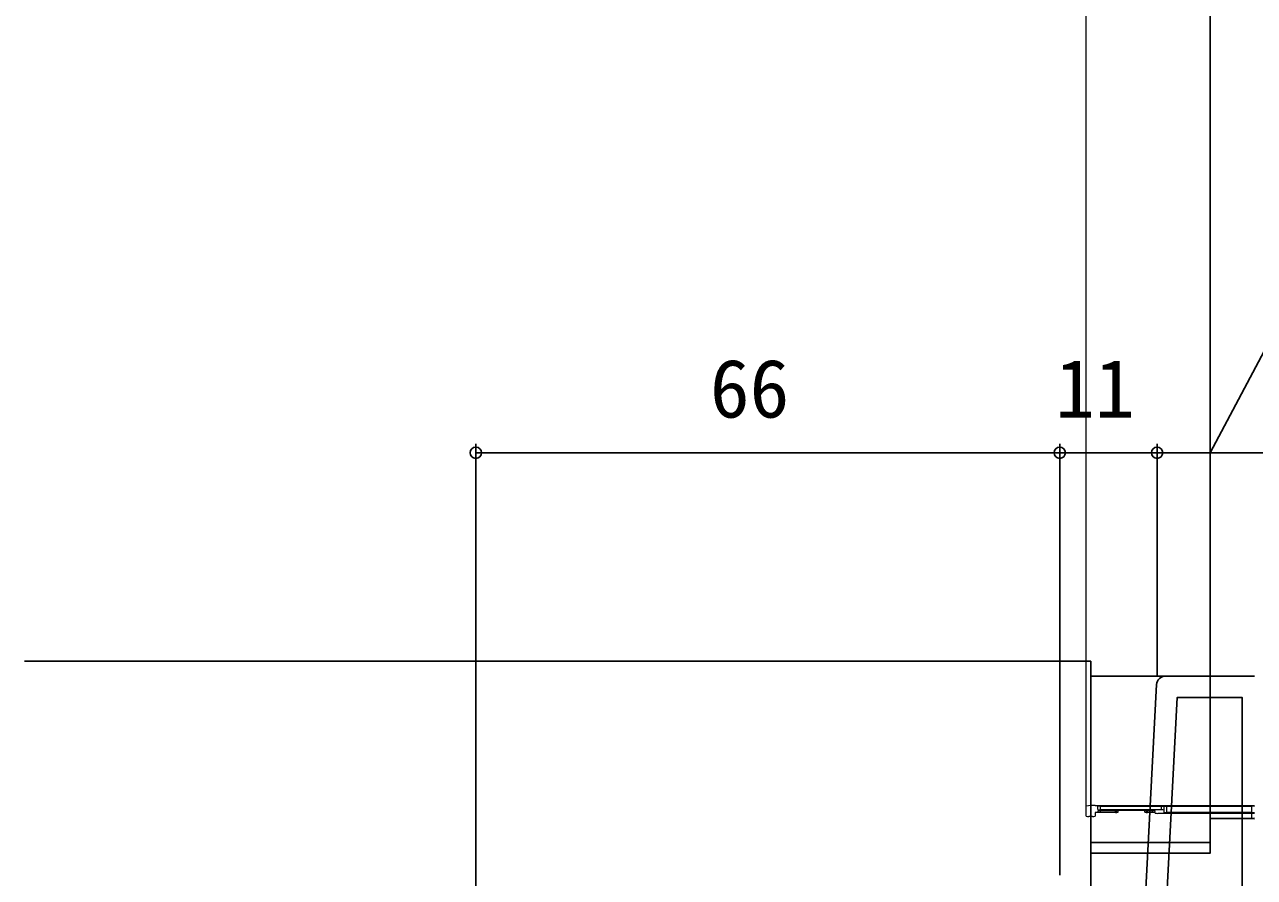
# Model space of a CAD drawing. Units: millimetres, scale not verified. Extents: x -525 to 525, y -783 to 779.
# Drawn here: x 279.8 to 418.8, y -482.7 to -386.3 of the extents above; entities that cross this region are included whole.
import ezdxf
from ezdxf.enums import TextEntityAlignment as Align

# ---------------------------------------------------------------- set-up
doc = ezdxf.new("R2010")
doc.units = ezdxf.units.MM
doc.header["$LTSCALE"] = 4
for name, color, linetype in [('0-2_YKK_11', 7, 'Continuous'), ('0-4_YKK_12', 2, 'Continuous'), ('0-7_YKK_D', 6, 'Continuous')]:
    doc.layers.add(name, color=color, linetype=linetype)
doc.layers.add('0-5_YKK_13', color=4, linetype='Continuous', lineweight=18)
doc.styles.add('ＭＳ ゴシック', font='')
doc.styles.get('ＭＳ ゴシック').set_extended_font_data('MS Gothic')

msp = doc.modelspace()

# ---------------------------------------------------------------- linework, layer by layer
at = {"layer": '0-2_YKK_11'}
msp.add_line((408.781, -459.959), (418.832, -459.959), dxfattribs=at)
msp.add_lwpolyline([(391.006, -511.175), (396.632, -512.167), (396.632, -507.359), (391.276, -507.359), (390.408, -507.901), (389.832, -507.582), (389.832, -504.959), (405.474, -504.959), (407.782, -460.907)], dxfattribs=at)
msp.add_lwpolyline([(407.877, -504.959), (410.11, -462.359), (417.432, -462.359), (417.432, -504.959)], close=True, dxfattribs=at)
msp.add_arc((408.781, -460.959), 1, 90, 176.99997, dxfattribs=at)
at = {"layer": '0-4_YKK_12'}
for p, q in [((279.832, -458.259), (400.333, -458.259)), ((400.333, -504.959), (400.333, -458.259)), ((400.333, -459.959), (408.781, -459.959))]:
    msp.add_line(p, q, dxfattribs=at)
at = {"layer": '0-4_YKK_12', "color": 5}
msp.add_line((400.333, -478.759), (413.832, -478.759), dxfattribs=at)
msp.add_lwpolyline([(400.333, -479.959), (413.832, -479.959), (413.832, -359.959)], dxfattribs=at)
at = {"layer": '0-5_YKK_13'}
for p, q in [((399.832, -475.79), (399.832, -474.665)), ((400.832, -474.578), (418.832, -474.578)), ((401.132, -475.049), (401.132, -474.692)), ((401.132, -475.188), (401.132, -475.267)), ((403.132, -475.363), (401.132, -475.363)), ((401.432, -474.665), (418.532, -474.665)), ((401.432, -475.075), (401.432, -474.665)), ((408.332, -475.075), (401.432, -475.075)), ((407.332, -475.162), (401.432, -475.162)), ((401.432, -475.293), (401.432, -475.162)), ((401.432, -475.293), (403.132, -475.293)), ((403.132, -475.293), (403.132, -475.162)), ((403.432, -475.319), (403.432, -475.162)), ((403.432, -475.319), (403.432, -475.337)), ((406.432, -475.319), (406.432, -475.162)), ((406.432, -475.337), (406.432, -475.319)), ((406.732, -475.293), (406.732, -475.162)), ((406.732, -475.293), (407.332, -475.293)), ((407.332, -475.363), (406.732, -475.363)), ((407.332, -475.293), (407.332, -475.162)), ((407.632, -475.267), (407.632, -475.188)), ((408.332, -475.075), (408.332, -474.665)), ((408.632, -475.101), (408.632, -474.665)), ((408.632, -475.354), (408.632, -475.101)), ((408.932, -475.38), (408.932, -474.665)), ((418.532, -475.38), (418.532, -474.665)), ((400.532, -475.816), (400.132, -475.816)), ((400.832, -475.389), (400.832, -475.79)), ((407.632, -475.441), (407.632, -475.389)), ((418.532, -475.467), (407.932, -475.467)), ((418.532, -475.38), (408.932, -475.38)), ((413.832, -476.008), (418.532, -476.008)), ((418.532, -476.095), (413.832, -476.095)), ((418.532, -476.008), (418.532, -475.467))]:
    msp.add_line(p, q, dxfattribs=at)
msp.add_lwpolyline([(399.832, -474.665), (399.832, -458.259), (399.832, -368.073)], dxfattribs=at)
for centre, radius, start, end in [((400.584, -477.512), 2.944, 85.16619, 104.79594), ((401.058, -476.243), 0.883, 85.16619, 104.79594), ((401.358, -475.546), 0.883, 85.16619, 104.79594), ((401.358, -474.195), 0.883, 255.20406, 274.83381), ((401.358, -476.042), 0.883, 85.16619, 104.79594), ((401.358, -474.413), 0.883, 255.20406, 274.83381), ((403.206, -476.173), 0.883, 75.20406, 94.83381), ((403.206, -474.483), 0.883, 265.16619, 284.79594), ((406.658, -476.173), 0.883, 85.16619, 104.79594), ((406.658, -474.483), 0.883, 255.20406, 274.83381), ((407.406, -476.042), 0.883, 75.20406, 94.83381), ((407.406, -474.413), 0.883, 265.16619, 284.79594), ((407.406, -476.243), 0.883, 75.20406, 94.83381), ((408.406, -475.955), 0.883, 75.20406, 94.83381), ((408.858, -474.5), 0.883, 255.20406, 274.83381), ((418.606, -475.546), 0.883, 75.20406, 94.83381), ((418.606, -474.5), 0.883, 265.16619, 284.79594), ((400.058, -474.936), 0.883, 255.20406, 274.83381), ((400.606, -474.936), 0.883, 265.16619, 284.79594), ((407.858, -474.587), 0.883, 255.20406, 274.83381), ((418.606, -476.347), 0.883, 75.20406, 94.83381), ((418.606, -475.128), 0.883, 265.16619, 284.79594), ((418.606, -476.975), 0.883, 75.20406, 94.83381)]:
    msp.add_arc(centre, radius, start, end, dxfattribs=at)
at = {"layer": '0-7_YKK_D'}
for p, q in [((330.833, -487.177), (330.833, -433.709)), ((396.832, -434.709), (330.833, -434.709)), ((396.832, -482.461), (396.832, -433.709)), ((396.832, -482.461), (396.832, -433.709)), ((407.832, -434.709), (396.832, -434.709)), ((407.832, -453.709), (407.832, -433.709)), ((407.832, -459.91), (407.832, -433.709)), ((419.832, -434.709), (407.832, -434.709))]:
    msp.add_line(p, q, dxfattribs=at)
msp.add_lwpolyline([(413.832, -434.709), (424.457, -414.709), (439.502, -414.709)], dxfattribs=at)
for centre in [(330.833, -434.709), (396.832, -434.709), (396.832, -434.709), (407.832, -434.709), (407.832, -434.709)]:
    msp.add_circle(centre, 0.637, dxfattribs=at)

# ---------------------------------------------------------------- texts
at = {"layer": '0-7_YKK_D', "style": 'ＭＳ ゴシック'}
for s, p in [('66', (357.287, -432.709)), ('11', (396.324, -432.709))]:
    msp.add_text(s, height=6.598, dxfattribs=at).set_placement(p, align=Align.BOTTOM_LEFT)

doc.saveas('drawing.dxf')
